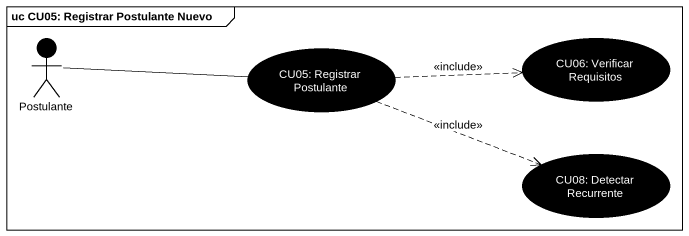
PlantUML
@startuml
mainframe uc CU05: Registrar Postulante Nuevo
actor Postulante #000000
usecase "CU05: Registrar Postulante" as CU05_Registrar_Postulante #000000
usecase "CU06: Verificar Requisitos" as CU06_Verificar_Requisitos #000000
usecase "CU08: Detectar Recurrente" as CU08_Detectar_Recurrente #000000
Postulante -right- CU05_Registrar_Postulante
CU05_Registrar_Postulante .right.> CU06_Verificar_Requisitos : <<include>>
CU05_Registrar_Postulante .right.> CU08_Detectar_Recurrente : <<include>>
@enduml
